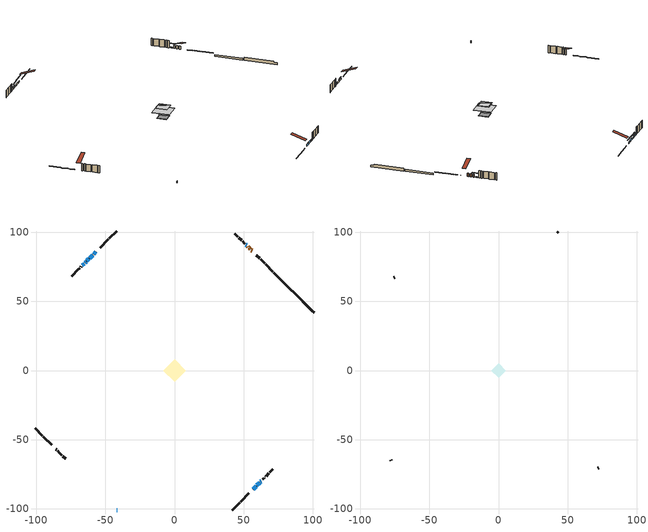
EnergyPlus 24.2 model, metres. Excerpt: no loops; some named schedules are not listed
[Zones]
conditioned space
 floor outside (Floor1 construction): -2.97,0 0,2.97 2.97,0 0,-2.97 z0.91
 floor adiabatic (AdiabaticFloorConstruction): -8.04,0 0,8.04 8.04,0 0,-8.04 z3.35
 floor foundation (Slab1 construction): -4.54,0 0,4.54 4.54,0 0,-4.54 z-1.16
 floor foundation (Slab1 construction 1): -4.18,0 0,4.18 4.18,0 0,-4.18 z-1.07
 wall outside (RimJoist1 construction): 41.76,-100.82 47.08,-95.5 / -100.82,-41.76 -95.5,-47.08 / -41.76,100.82 -47.08,95.5 / 71.14,71.44 65.83,76.76 z0.91:1.21
 wall outside (RimJoist2 construction): 47.74,-94.85 50.61,-91.97 / -94.85,-47.74 -91.97,-50.61 / -47.74,94.85 -50.61,91.97 / 65.17,77.41 62.29,80.29 z0.91:1.21
 wall outside (RimJoist3 construction): 51.27,-91.31 53.71,-88.87 / -91.31,-51.27 -88.87,-53.71 / -51.27,91.31 -53.71,88.87 / 61.63,80.95 59.19,83.39 z0.91:1.21
 wall outside (AdiabaticWallConstruction 1): 56.12,86.46 55.5,87.08 / 54.84,87.74 53.98,88.6 / 53.33,89.26 52.84,89.74 z0.91:2.94
 wall outside (AdiabaticWallConstruction): 56.78,-85.8 58.94,-83.65 / -56.78,85.8 -58.51,84.07 / -63.92,78.66 -64.64,77.94 / -65.3,77.28 -66.59,75.99 z0.91:1.83; -41.76,-100.82 -41.53,-100.82 / 59.59,-82.99 61.48,-81.1 / -59.16,83.42 -61.32,81.26 / 62.13,-80.45 62.59,-79.99 / 63.24,-79.34 63.28,-79.3 z0.91:2.13; -61.97,80.61 -63.27,79.31 / 52.18,90.4 51.54,91.05 z0.91:1.52
 wall outside (Wall1 construction): 63.94,-78.65 64.59,-77.99 / -85.8,-56.78 -85.14,-57.44 / -67.25,75.33 -67.91,74.67 / 50.88,91.7 50.22,92.36 z0.91:5.79
 wall outside (Wall2 construction): 65.25,-77.33 65.58,-77 / -84.48,-58.1 -84.15,-58.43 / -68.57,74.02 -68.89,73.69 / 49.56,93.02 49.24,93.35 z0.91:5.79
 wall outside (Wall3 construction): 66.24,-76.34 68.29,-74.29 / -83.5,-59.08 -81.44,-61.14 / -69.55,73.03 -71.61,70.97 / 48.58,94 46.52,96.06 z0.91:5.79
 wall outside (Wall4 construction): 68.95,-73.63 71.1,-71.48 / -80.79,-61.8 -78.64,-63.95 / -72.26,70.32 -74.41,68.17 / 45.87,96.72 43.72,98.86 z0.91:5.79
 wall foundation (FoundationWall1 construction): 85.47,57.11,-1.16 85.47,57.11,0.91 99.29,43.3,0.91 99.29,43.3,0.14 100.82,41.76,0.14 100.82,41.76,-1.16
 wall foundation (FoundationWall2 construction): 84.82,57.76 71.8,70.78 z-1.07:0.15
 window (WindowConstruction): 56.78,-85.8 58.94,-83.65 z0.91:1.82
 window (WindowConstruction 8): -41.76,-100.82 -41.53,-100.82 z0.91:2.13
 window (WindowConstruction 3): 59.59,-82.99 61.48,-81.1 z0.91:2.13
 window (WindowConstruction 4): -56.78,85.8 -58.51,84.07 z0.91:1.82
 window (WindowConstruction 5): -59.16,83.42 -61.32,81.26 z0.91:2.13
 window (WindowConstruction 9): -61.98,80.61 -63.27,79.31 z0.91:1.52
 window (WindowConstruction 10): 52.18,90.4 51.54,91.04 z0.91:1.52
 window (WindowConstruction 1): -63.93,78.66 -64.64,77.94 z0.91:1.82
 window (WindowConstruction 2): -65.3,77.28 -66.59,75.99 z0.91:1.82
 window (WindowConstruction 6): 62.14,-80.45 62.59,-80 z0.91:2.13
 window (WindowConstruction 7): 63.24,-79.34 63.28,-79.3 z0.91:2.13
 door (Door): 56.12,86.46 55.5,87.08 z0.91:2.94
 door (Door 1): 54.84,87.74 53.98,88.6 z0.91:2.94
 door (Door 2): 53.32,89.26 52.84,89.74 z0.91:2.94
 ceiling adiabatic (AdiabaticFloorConstruction): 0,-8.04 8.04,0 0,8.04 -8.04,0 z3.35
attic - vented
 floor to conditioned space (Floor2 construction Reversed): -4.52,0 0,4.52 4.52,0 0,-4.52 z5.79
 floor to conditioned space (Floor3 construction Reversed): -5.15,0 0,5.15 5.15,0 0,-5.15 z5.79
 wall outside (Wall5 construction): 71.76,-70.83 72.4,-70.18 / -77.98,-64.6 -77.34,-65.24 / -75.07,67.51 -75.71,66.87 / 43.06,99.52 42.42,100.16 z0.91:5.79
 roof outside (Roof1 construction): 56.13,-86.46,5.79 49.45,-79.78,8.93 47.69,-81.54,8.93 54.37,-88.21,5.79; -86.46,-56.13,5.79 -79.78,-49.45,8.93 -81.54,-47.69,8.93 -88.21,-54.37,5.79; -56.13,86.46,5.79 -49.45,79.78,8.93 -47.69,81.54,8.93 -54.37,88.21,5.79; 56.78,85.8,5.79 50.11,79.13,8.93 51.86,77.37,8.93 58.54,84.04,5.79
shading: 59.37,-83.21 56.35,-86.23 56.56,-86.44 59.58,-83.43 z2.43; -60.23,82.35 -55.06,87.53 -55.27,87.74 -60.44,82.56 z4.27; -65,77.59 -60.25,82.33 -60.46,82.54 -65.21,77.8 z3.96; 49.81,92.77 53.91,88.67 54.12,88.88 50.02,92.98 z3.96; -65.07,77.51 -63.49,79.09 -63.71,79.3 -65.29,77.72 z2.43; -67.02,75.56 -64.87,77.71 -65.08,77.92 -67.24,75.77 z2.43
[Building]
Building 1: Terrain=Suburbs
[Site:Location]
Montreal Mirabel Intl AP_QC: Latitude {deg}=45.68; Longitude {deg}=-74.03; Time Zone {hr}=-5; Elevation {m}=82; Keep Site Location Information=Yes
[Site:GroundTemperature:Shallow]
0.642858, -1.75623, -1.94836, -0.80987, 3.76054, 8.30966, 12.2535, 14.7518, 14.9641, 12.9321, 9.08883, 4.67926
[Site:WaterMainsTemperature]
Calculation Method=Schedule; Temperature Schedule=mains temperature schedule
[Material] Roughness=Rough; Thermal Absorptance=0.9
Name | Thickness {m} | Conductivity {W/m-K} | Density {kg/m3} | Specific Heat {J/kg-K} | Solar Absorptance | Visible Absorptance
asphalt or fiberglass shingles | 0.00635 | 0.162714 | 1121.4 | 1465.45 | 0.4 | 0.4
ceiling loosefill ins | 0.0846667 | 0.0480833 | 16.02 | 1046.75 | 0.7 | 0.7
ceiling stud and cavity | 0.1397 | 0.0953572 | 65.682 | 1177.47 | 0.7 | 0.7
ceiling stud and cavity 1 | 0.1397 | 0.0952427 | 65.682 | 1177.47 | 0.7 | 0.7
concrete 4.0 in. | 0.1016 | 1.803125 | 2242.8 | 837.4 | 0.7 | 0.7
concrete 8.0 in. | 0.2032 | 1.803125 | 2242.8 | 837.4 | 0.7 | 0.7
door material | 0.04445 | 0.188738 | 512.64 | 1214.23 | 0.7 | 0.7
door material 1 | 0.04445 | 0.327969 | 512.64 | 1214.23 | 0.7 | 0.7
exterior vertical ins | 0.046611 | 0.029427 | 32.04 | 1214.23 | 0.7 | 0.7
floor covering | 0.0127 | 0.0433444 | 54.468 | 1339.84 | 0.6 | 0.6
floor rigid ins; wall rigid ins | 0.512978 | 0.029427 | 32.04 | 1214.23 | 0.7 | 0.7
floor stud and cavity | 0.1397 | 0.0911719 | 92.3553 | 1139.71 | 0.7 | 0.7
floor stud and cavity 1 | 0.1397 | 1.75129 | 37.0049 | 1207.88 | 0.7 | 0.7
furniture material conditioned space 1 | 0.1524 | 0.115458 | 640.8 | 1214.23 | 0.6 | 0.6
gypsum board | 0.00254 | 0.160291 | 801 | 837.4 | 0.6 | 0.6
gypsum board 1 | 0.0127 | 0.160291 | 801 | 837.4 | 0.6 | 0.6
gypsum board 2 | 0.0127 | 0.160291 | 801 | 837.4 | 0.7 | 0.7
osb sheathing 0.5 in. | 0.0127 | 0.115458 | 512.64 | 1214.23 | 0.7 | 0.7
osb sheathing 0.75 in. | 0.01905 | 0.115458 | 512.64 | 1214.23 | 0.7 | 0.7
osb sheathing 2.0 in. | 0.0508 | 0.115458 | 512.64 | 1214.23 | 0.7 | 0.7
rim joist stud and cavity | 0.0508 | 0.0451784 | 125.044 | 1163.47 | 0.6 | 0.6
rim joist stud and cavity 1 | 0.0508 | 0.433314 | 125.044 | 1163.47 | 0.6 | 0.6
rim joist stud and cavity 2 | 0.0508 | 0.126838 | 50.32683 | 1063.81 | 0.6 | 0.6
wall stud and cavity | 0.0889 | 0.218356 | 50.32683 | 1063.81 | 0.7 | 0.7
wall stud and cavity 1 | 0.1397 | 0.126336 | 139.0536 | 1170.24 | 0.7 | 0.7
wall stud and cavity 2 | 0.1397 | 0.114321 | 139.0536 | 1170.24 | 0.7 | 0.7
wall stud and cavity 3 | 0.1397 | 0.0968724 | 139.0536 | 1170.24 | 0.7 | 0.7
wall stud and cavity 4 | 0.0889 | 6.9971 | 50.32683 | 1063.81 | 0.6 | 0.6
wall stud and cavity 5 | 0.0889 | 0.380278 | 52.3479 | 1209.89 | 0.7 | 0.7
wall stud and cavity 6 | 0.0889 | 0.391764 | 83.0341 | 1211.67 | 0.7 | 0.7
wood siding | 0.00254 | 0.102417 | 544.68 | 1172.36 | 0.4 | 0.4
wood siding 1 | 0.0254 | 0.102417 | 544.68 | 1172.36 | 0.4 | 0.4
wood siding 2; wood siding 3; wood siding 4 | 0.0254 | 0.102417 | 544.68 | 1172.36 | 0.7 | 0.7
[WindowMaterial:SimpleGlazingSystem]
Name | U-Factor {W/m2-K} | Solar Heat Gain Coefficient
WindowMaterial | 4.83084 | 0.65
WindowMaterial 1 | 4.33459 | 0.67
WindowMaterial 2 | 4.34197 | 0.67
WindowMaterial 3 | 4.17844 | 0.68
WindowMaterial 4 | 3.84003 | 0.7
WindowMaterial 5 | 4.7593 | 0.61
WindowMaterial 6 | 8.14282 | 0.32
WindowMaterial 7 | 5.05796 | 0.63
WindowMaterial 8 | 3.0383 | 0.46
[Construction]
AdiabaticFloorConstruction: floor stud and cavity 1, floor rigid ins, osb sheathing 0.75 in., floor covering
AdiabaticWallConstruction: wood siding 3, wall rigid ins, wall stud and cavity 5, gypsum board 1
AdiabaticWallConstruction 1: wood siding 4, wall rigid ins, wall stud and cavity 5, gypsum board 1
Door; Door 2: door material
Door 1: door material 1
Floor1 construction: floor stud and cavity, osb sheathing 0.75 in., floor covering
Floor2 construction Reversed: gypsum board 1, ceiling stud and cavity, ceiling loosefill ins
Floor3 construction Reversed: gypsum board 1, ceiling stud and cavity 1, ceiling loosefill ins
FoundationWall1 construction: concrete 8.0 in., gypsum board 2
FoundationWall2 construction: concrete 8.0 in.
furniture construction conditioned space 1: furniture material conditioned space 1
PartitionWallConstruction: gypsum board 1, wall stud and cavity 6, gypsum board 1
RimJoist1 construction: wood siding 2, osb sheathing 2.0 in., rim joist stud and cavity
RimJoist2 construction: wood siding 2, osb sheathing 2.0 in., rim joist stud and cavity 1
RimJoist3 construction: wood siding 2, rim joist stud and cavity 2
Roof1 construction: asphalt or fiberglass shingles
Slab1 construction; Slab1 construction 1: concrete 4.0 in.
Wall1 construction: wood siding, wall stud and cavity, gypsum board
Wall2 construction: wood siding 1, osb sheathing 0.5 in., wall stud and cavity 1, gypsum board 1
Wall3 construction: wood siding 1, osb sheathing 0.5 in., wall stud and cavity 2, gypsum board 1
Wall4 construction: wood siding 1, osb sheathing 0.5 in., wall stud and cavity 3, gypsum board 1
Wall5 construction: wood siding, wall stud and cavity 4
WindowConstruction; WindowConstruction 1: WindowMaterial
WindowConstruction 10; WindowConstruction 9: WindowMaterial 8
WindowConstruction 2: WindowMaterial 1
WindowConstruction 3: WindowMaterial 2
WindowConstruction 4: WindowMaterial 3
WindowConstruction 5: WindowMaterial 4
WindowConstruction 6: WindowMaterial 5
WindowConstruction 7: WindowMaterial 6
WindowConstruction 8: WindowMaterial 7
[Zone] Multiplier=1; Part of Total Floor Area=Yes
Name | Volume {m3}
attic - vented | 47.9182
conditioned space | 468.3
[Space]
Name | Zone | Volume {m3}
attic - vented 1 | attic - vented | 47.9182
conditioned space 1 | conditioned space | 468.3
[ZoneInfiltration:EffectiveLeakageArea]
infil attic - vented 1: Zone or Space=attic - vented 1; Schedule=Always On Discrete; Effective Air Leakage Area {cm2}=4331.54; Stack Coefficient=0.00055784; Wind Coefficient=1.59579e-05
[ZoneMixing]
whole house fan mix: Zone or Space=attic - vented; Schedule=Always On Continuous; Design Flow Rate Calculation Method=Flow/Zone; Design Flow Rate {m3/s}=0; Source Zone or Space=conditioned space
[SurfaceProperty:ExposedFoundationPerimeter] Exposed Perimeter Calculation Method=TotalExposedPerimeter
Name | Total Exposed Perimeter {m}
Slab1 | 21.702
Slab1 1 | 18.41
[InternalMass] Zone or ZoneList=conditioned space; Space or SpaceList=conditioned space 1
Name | Construction | Surface Area {m2}
furniture mass conditioned space 1 | furniture construction conditioned space 1 | 89.22
partition wall mass | PartitionWallConstruction | 223.05
[Lights]
interior lighting: Zone or ZoneList or Space or SpaceList=conditioned space 1; Schedule=interior lighting schedule; Design Level Calculation Method=LightingLevel; Lighting Level {W}=343.2; Return Air Fraction=0; Fraction Radiant=0.6; Fraction Visible=0.2; Fraction Replaceable=1
[People]
occupants: Zone or ZoneList or Space or SpaceList=conditioned space 1; Number of People Schedule=occupants schedule; Number of People Calculation Method=People; Number of People=3; Fraction Radiant=0.314171; Sensible Heat Fraction=0.56303; Activity Level Schedule=occupants activity schedule; Carbon Dioxide Generation Rate {m3/s-W}=0; Enable ASHRAE 55 Comfort Warnings=No; Mean Radiant Temperature Calculation Type=EnclosureAveraged
[ElectricEquipment] Zone or ZoneList or Space or SpaceList=conditioned space 1; Design Level Calculation Method=EquipmentLevel
Name | Schedule | Design Level {W} | Fraction Latent | Fraction Radiant | Fraction Lost
clothes dryer | clothes dryer schedule | 140.772 | 0.015 | 0.081 | 0.85
clothes washer | clothes washer schedule | 32.1985 | 0.03 | 0.162 | 0.7
cooking range | cooking range schedule | 215.147 | 0.08 | 0.432 | 0.2
dishwasher | dishwasher schedule | 66.8632 | 0.3 | 0.18 | 0.4
fridge | fridge schedule | 72.9452 | 0 | 0.6 | 0
mech vent bath fan 0 | mech vent bath fan 0 schedule | 50.2 | 0 | 0 | 1
mech vent house fan | mech vent house fan schedule | 0 | 0 | 0 | 1
mech vent house fan cfis | mech vent house fan cfis schedule | 0 | 0 | 0 | 0
mech vent range fan 0 | mech vent range fan 0 schedule | 57 | 0 | 0 | 1
misc plug loads | misc plug loads schedule | 494.7 | 0.045 | 0.513 | 0.1
whole house fan | Always On Discrete | 0 | 0 | 0 | 1
[OtherEquipment] Zone or ZoneList or Space or SpaceList=conditioned space 1; Design Level Calculation Method=EquipmentLevel
Name | Fuel Type | Schedule | Design Level {W} | Fraction Latent | Fraction Radiant | Fraction Lost
clothes dryer 1 | Electricity | clothes dryer schedule | 0 | 0.015 | 0.081 | 0.85
cooking range 1 | Electricity | cooking range schedule | 0 | 0.08 | 0.432 | 0.2
general water use latent | None | general water use schedule | 62.594 | 1 | 0 | 0
general water use sensible | None | general water use schedule | -61.6891 | 0 | 0.6 | 0
mech vent house fan latent load | None | Always On Discrete | 0 | 1 | 0 | 0
mech vent house fan sensible load | None | Always On Discrete | 0 | 0 | 0 | 0
water heater energy adjustment1 | Electricity | Always On Discrete | 0.01 | 0 | 0 | 1
[ZoneInfiltration:DesignFlowRate] Zone or ZoneList or Space or SpaceList=conditioned space 1; Schedule=Always On Discrete; Design Flow Rate Calculation Method=Flow/Zone; Design Flow Rate {m3/s}=0
infil flow; natural vent flow; whole house fan flow
[Foundation:Kiva] Initial Indoor Air Temperature {C}=18; Wall Depth Below Slab {m}=0.2032
Name | Wall Height Above Grade {m} | Custom Block Material Name 1 | Custom Block Depth 1 {m} | Custom Block X Position 1 {m} | Custom Block Z Position 1 {m}
Foundation Kiva 1 | 0.90998 | exterior vertical ins | 2.06999 | 0.2159 | 0
Foundation Kiva 2 | 0.149992
[Foundation:Kiva:Settings]
Soil Conductivity {W/m-K}=0.849921; Soil Density {kg/m3}=1842.3; Soil Specific Heat {J/kg-K}=418.7; Ground Solar Absorptivity=0.9; Ground Thermal Absorptivity=0.9; Ground Surface Roughness {m}=0.03; Far-Field Width {m}=40; Deep-Ground Boundary Condition=ZeroFlux; Deep-Ground Depth {m}=40; Minimum Cell Dimension {m}=0.2; Maximum Cell Growth Coefficient=3; Simulation Timestep=Timestep
[Exterior:Lights]
exterior lighting: Schedule=exterior lighting schedule; Design Level {W}=75.6
[Schedule:Constant]
Name | Hourly Value
Always On Continuous; mech vent house fan schedule; mech vent house fan cfis schedule; Always On Discrete | 1
occupants activity schedule | 117.228
fridge schedule | 0
[Schedule:Week:Daily]
interior lighting schedule Week Rule - Jan1-Jan27: interior lighting schedule day, interior lighting schedule day, interior lighting schedule day, interior lighting schedule day, interior lighting schedule day, interior lighting schedule day, interior lighting schedule day, interior lighting schedule default day, interior lighting schedule default day, interior lighting schedule default day, interior lighting schedule default day, interior lighting schedule default day
interior lighting schedule Week Rule - Jan28-Feb3: interior lighting schedule day, interior lighting schedule day, interior lighting schedule day, interior lighting schedule day, interior lighting schedule day 1, interior lighting schedule day 1, interior lighting schedule day 1, interior lighting schedule default day, interior lighting schedule default day, interior lighting schedule default day, interior lighting schedule default day, interior lighting schedule default day
interior lighting schedule Week Rule - Feb4-Feb24: interior lighting schedule day 1, interior lighting schedule day 1, interior lighting schedule day 1, interior lighting schedule day 1, interior lighting schedule day 1, interior lighting schedule day 1, interior lighting schedule day 1, interior lighting schedule default day, interior lighting schedule default day, interior lighting schedule default day, interior lighting schedule default day, interior lighting schedule default day
interior lighting schedule Week Rule - Feb25-Mar3: interior lighting schedule day 1, interior lighting schedule day 1, interior lighting schedule day 1, interior lighting schedule day 1, interior lighting schedule day 2, interior lighting schedule day 2, interior lighting schedule day 2, interior lighting schedule default day, interior lighting schedule default day, interior lighting schedule default day, interior lighting schedule default day, interior lighting schedule default day
interior lighting schedule Week Rule - Mar4-Mar31: interior lighting schedule day 2, interior lighting schedule day 2, interior lighting schedule day 2, interior lighting schedule day 2, interior lighting schedule day 2, interior lighting schedule day 2, interior lighting schedule day 2, interior lighting schedule default day, interior lighting schedule default day, interior lighting schedule default day, interior lighting schedule default day, interior lighting schedule default day
interior lighting schedule Week Rule - Apr1-Apr28: interior lighting schedule day 3, interior lighting schedule day 3, interior lighting schedule day 3, interior lighting schedule day 3, interior lighting schedule day 3, interior lighting schedule day 3, interior lighting schedule day 3, interior lighting schedule default day, interior lighting schedule default day, interior lighting schedule default day, interior lighting schedule default day, interior lighting schedule default day
interior lighting schedule Week Rule - Apr29-May5: interior lighting schedule day 3, interior lighting schedule day 3, interior lighting schedule day 4, interior lighting schedule day 4, interior lighting schedule day 4, interior lighting schedule day 4, interior lighting schedule day 4, interior lighting schedule default day, interior lighting schedule default day, interior lighting schedule default day, interior lighting schedule default day, interior lighting schedule default day
interior lighting schedule Week Rule - May6-May26: interior lighting schedule day 4, interior lighting schedule day 4, interior lighting schedule day 4, interior lighting schedule day 4, interior lighting schedule day 4, interior lighting schedule day 4, interior lighting schedule day 4, interior lighting schedule default day, interior lighting schedule default day, interior lighting schedule default day, interior lighting schedule default day, interior lighting schedule default day
interior lighting schedule Week Rule - May27-Jun2: interior lighting schedule day 4, interior lighting schedule day 4, interior lighting schedule day 4, interior lighting schedule day 4, interior lighting schedule day 4, interior lighting schedule day 5, interior lighting schedule day 5, interior lighting schedule default day, interior lighting schedule default day, interior lighting schedule default day, interior lighting schedule default day, interior lighting schedule default day
interior lighting schedule Week Rule - Jun3-Jun30: interior lighting schedule day 5, interior lighting schedule day 5, interior lighting schedule day 5, interior lighting schedule day 5, interior lighting schedule day 5, interior lighting schedule day 5, interior lighting schedule day 5, interior lighting schedule default day, interior lighting schedule default day, interior lighting schedule default day, interior lighting schedule default day, interior lighting schedule default day
interior lighting schedule Week Rule - Jul1-Jul28: interior lighting schedule day 6, interior lighting schedule day 6, interior lighting schedule day 6, interior lighting schedule day 6, interior lighting schedule day 6, interior lighting schedule day 6, interior lighting schedule day 6, interior lighting schedule default day, interior lighting schedule default day, interior lighting schedule default day, interior lighting schedule default day, interior lighting schedule default day
interior lighting schedule Week Rule - Jul29-Aug4: interior lighting schedule day 6, interior lighting schedule day 6, interior lighting schedule day 6, interior lighting schedule day 7, interior lighting schedule day 7, interior lighting schedule day 7, interior lighting schedule day 7, interior lighting schedule default day, interior lighting schedule default day, interior lighting schedule default day, interior lighting schedule default day, interior lighting schedule default day
interior lighting schedule Week Rule - Aug5-Aug25: interior lighting schedule day 7, interior lighting schedule day 7, interior lighting schedule day 7, interior lighting schedule day 7, interior lighting schedule day 7, interior lighting schedule day 7, interior lighting schedule day 7, interior lighting schedule default day, interior lighting schedule default day, interior lighting schedule default day, interior lighting schedule default day, interior lighting schedule default day
interior lighting schedule Week Rule - Aug26-Sep1: interior lighting schedule day 7, interior lighting schedule day 7, interior lighting schedule day 7, interior lighting schedule day 7, interior lighting schedule day 7, interior lighting schedule day 7, interior lighting schedule day 8, interior lighting schedule default day, interior lighting schedule default day, interior lighting schedule default day, interior lighting schedule default day, interior lighting schedule default day
interior lighting schedule Week Rule - Sep2-Sep29: interior lighting schedule day 8, interior lighting schedule day 8, interior lighting schedule day 8, interior lighting schedule day 8, interior lighting schedule day 8, interior lighting schedule day 8, interior lighting schedule day 8, interior lighting schedule default day, interior lighting schedule default day, interior lighting schedule default day, interior lighting schedule default day, interior lighting schedule default day
interior lighting schedule Week Rule - Sep30-Oct6: interior lighting schedule day 8, interior lighting schedule day 9, interior lighting schedule day 9, interior lighting schedule day 9, interior lighting schedule day 9, interior lighting schedule day 9, interior lighting schedule day 9, interior lighting schedule default day, interior lighting schedule default day, interior lighting schedule default day, interior lighting schedule default day, interior lighting schedule default day
interior lighting schedule Week Rule - Oct7-Oct27: interior lighting schedule day 9, interior lighting schedule day 9, interior lighting schedule day 9, interior lighting schedule day 9, interior lighting schedule day 9, interior lighting schedule day 9, interior lighting schedule day 9, interior lighting schedule default day, interior lighting schedule default day, interior lighting schedule default day, interior lighting schedule default day, interior lighting schedule default day
interior lighting schedule Week Rule - Oct28-Nov3: interior lighting schedule day 9, interior lighting schedule day 9, interior lighting schedule day 9, interior lighting schedule day 9, interior lighting schedule day 10, interior lighting schedule day 10, interior lighting schedule day 10, interior lighting schedule default day, interior lighting schedule default day, interior lighting schedule default day, interior lighting schedule default day, interior lighting schedule default day
interior lighting schedule Week Rule - Nov4-Nov24: interior lighting schedule day 10, interior lighting schedule day 10, interior lighting schedule day 10, interior lighting schedule day 10, interior lighting schedule day 10, interior lighting schedule day 10, interior lighting schedule day 10, interior lighting schedule default day, interior lighting schedule default day, interior lighting schedule default day, interior lighting schedule default day, interior lighting schedule default day
interior lighting schedule Week Rule - Nov25-Dec1: interior lighting schedule day 10, interior lighting schedule day 10, interior lighting schedule day 10, interior lighting schedule day 10, interior lighting schedule day 10, interior lighting schedule day 10, interior lighting schedule day 11, interior lighting schedule default day, interior lighting schedule default day, interior lighting schedule default day, interior lighting schedule default day, interior lighting schedule default day
interior lighting schedule Week Rule - Dec2-Dec31: interior lighting schedule day 11, interior lighting schedule day 11, interior lighting schedule day 11, interior lighting schedule day 11, interior lighting schedule day 11, interior lighting schedule day 11, interior lighting schedule day 11, interior lighting schedule default day, interior lighting schedule default day, interior lighting schedule default day, interior lighting schedule default day, interior lighting schedule default day
occupants schedule Week Rule - Jan1-Dec31: occupants schedule day, occupants schedule day, occupants schedule day, occupants schedule day, occupants schedule day, occupants schedule day, occupants schedule day, occupants schedule default day, occupants schedule default day, occupants schedule default day, occupants schedule default day, occupants schedule default day
clothes dryer schedule Week Rule - Jan1-Dec31: clothes dryer schedule day, clothes dryer schedule day, clothes dryer schedule day, clothes dryer schedule day, clothes dryer schedule day, clothes dryer schedule day, clothes dryer schedule day, clothes dryer schedule default day, clothes dryer schedule default day, clothes dryer schedule default day, clothes dryer schedule default day, clothes dryer schedule default day
clothes washer schedule Week Rule - Jan1-Dec31: clothes washer schedule day, clothes washer schedule day, clothes washer schedule day, clothes washer schedule day, clothes washer schedule day, clothes washer schedule day, clothes washer schedule day, clothes washer schedule default day, clothes washer schedule default day, clothes washer schedule default day, clothes washer schedule default day, clothes washer schedule default day
cooking range schedule Week Rule - Jan1-Dec31: cooking range schedule day, cooking range schedule day, cooking range schedule day, cooking range schedule day, cooking range schedule day, cooking range schedule day, cooking range schedule day, cooking range schedule default day, cooking range schedule default day, cooking range schedule default day, cooking range schedule default day, cooking range schedule default day
dishwasher schedule Week Rule - Jan1-Dec31: dishwasher schedule day, dishwasher schedule day, dishwasher schedule day, dishwasher schedule day, dishwasher schedule day, dishwasher schedule day, dishwasher schedule day, dishwasher schedule default day, dishwasher schedule default day, dishwasher schedule default day, dishwasher schedule default day, dishwasher schedule default day
mech vent bath fan 0 schedule Week Rule - Jan1-Dec31: mech vent bath fan 0 schedule day, mech vent bath fan 0 schedule day, mech vent bath fan 0 schedule day, mech vent bath fan 0 schedule day, mech vent bath fan 0 schedule day, mech vent bath fan 0 schedule day, mech vent bath fan 0 schedule day, mech vent bath fan 0 schedule default day, mech vent bath fan 0 schedule default day, mech vent bath fan 0 schedule default day, mech vent bath fan 0 schedule default day, mech vent bath fan 0 schedule default day
mech vent range fan 0 schedule Week Rule - Jan1-Dec31: mech vent range fan 0 schedule day, mech vent range fan 0 schedule day, mech vent range fan 0 schedule day, mech vent range fan 0 schedule day, mech vent range fan 0 schedule day, mech vent range fan 0 schedule day, mech vent range fan 0 schedule day, mech vent range fan 0 schedule default day, mech vent range fan 0 schedule default day, mech vent range fan 0 schedule default day, mech vent range fan 0 schedule default day, mech vent range fan 0 schedule default day
misc plug loads schedule Week Rule - Jan1-Dec31: misc plug loads schedule day, misc plug loads schedule day, misc plug loads schedule day, misc plug loads schedule day, misc plug loads schedule day, misc plug loads schedule day, misc plug loads schedule day, misc plug loads schedule default day, misc plug loads schedule default day, misc plug loads schedule default day, misc plug loads schedule default day, misc plug loads schedule default day
general water use schedule Week Rule - Jan1-Dec31: general water use schedule day, general water use schedule day, general water use schedule day, general water use schedule day, general water use schedule day, general water use schedule day, general water use schedule day, general water use schedule default day, general water use schedule default day, general water use schedule default day, general water use schedule default day, general water use schedule default day
exterior lighting schedule Week Rule - Jan1-Jan27: exterior lighting schedule day, exterior lighting schedule day, exterior lighting schedule day, exterior lighting schedule day, exterior lighting schedule day, exterior lighting schedule day, exterior lighting schedule day, exterior lighting schedule default day, exterior lighting schedule default day, exterior lighting schedule default day, exterior lighting schedule default day, exterior lighting schedule default day
exterior lighting schedule Week Rule - Jan28-Feb3: exterior lighting schedule day, exterior lighting schedule day, exterior lighting schedule day, exterior lighting schedule day, exterior lighting schedule day 1, exterior lighting schedule day 1, exterior lighting schedule day 1, exterior lighting schedule default day, exterior lighting schedule default day, exterior lighting schedule default day, exterior lighting schedule default day, exterior lighting schedule default day
exterior lighting schedule Week Rule - Feb4-Feb24: exterior lighting schedule day 1, exterior lighting schedule day 1, exterior lighting schedule day 1, exterior lighting schedule day 1, exterior lighting schedule day 1, exterior lighting schedule day 1, exterior lighting schedule day 1, exterior lighting schedule default day, exterior lighting schedule default day, exterior lighting schedule default day, exterior lighting schedule default day, exterior lighting schedule default day
exterior lighting schedule Week Rule - Feb25-Mar3: exterior lighting schedule day 1, exterior lighting schedule day 1, exterior lighting schedule day 1, exterior lighting schedule day 1, exterior lighting schedule day 2, exterior lighting schedule day 2, exterior lighting schedule day 2, exterior lighting schedule default day, exterior lighting schedule default day, exterior lighting schedule default day, exterior lighting schedule default day, exterior lighting schedule default day
exterior lighting schedule Week Rule - Mar4-Mar31: exterior lighting schedule day 2, exterior lighting schedule day 2, exterior lighting schedule day 2, exterior lighting schedule day 2, exterior lighting schedule day 2, exterior lighting schedule day 2, exterior lighting schedule day 2, exterior lighting schedule default day, exterior lighting schedule default day, exterior lighting schedule default day, exterior lighting schedule default day, exterior lighting schedule default day
exterior lighting schedule Week Rule - Apr1-Apr28: exterior lighting schedule day 3, exterior lighting schedule day 3, exterior lighting schedule day 3, exterior lighting schedule day 3, exterior lighting schedule day 3, exterior lighting schedule day 3, exterior lighting schedule day 3, exterior lighting schedule default day, exterior lighting schedule default day, exterior lighting schedule default day, exterior lighting schedule default day, exterior lighting schedule default day
exterior lighting schedule Week Rule - Apr29-May5: exterior lighting schedule day 3, exterior lighting schedule day 3, exterior lighting schedule day 4, exterior lighting schedule day 4, exterior lighting schedule day 4, exterior lighting schedule day 4, exterior lighting schedule day 4, exterior lighting schedule default day, exterior lighting schedule default day, exterior lighting schedule default day, exterior lighting schedule default day, exterior lighting schedule default day
exterior lighting schedule Week Rule - May6-May26: exterior lighting schedule day 4, exterior lighting schedule day 4, exterior lighting schedule day 4, exterior lighting schedule day 4, exterior lighting schedule day 4, exterior lighting schedule day 4, exterior lighting schedule day 4, exterior lighting schedule default day, exterior lighting schedule default day, exterior lighting schedule default day, exterior lighting schedule default day, exterior lighting schedule default day
exterior lighting schedule Week Rule - May27-Jun2: exterior lighting schedule day 4, exterior lighting schedule day 4, exterior lighting schedule day 4, exterior lighting schedule day 4, exterior lighting schedule day 4, exterior lighting schedule day 5, exterior lighting schedule day 5, exterior lighting schedule default day, exterior lighting schedule default day, exterior lighting schedule default day, exterior lighting schedule default day, exterior lighting schedule default day
exterior lighting schedule Week Rule - Jun3-Jun30: exterior lighting schedule day 5, exterior lighting schedule day 5, exterior lighting schedule day 5, exterior lighting schedule day 5, exterior lighting schedule day 5, exterior lighting schedule day 5, exterior lighting schedule day 5, exterior lighting schedule default day, exterior lighting schedule default day, exterior lighting schedule default day, exterior lighting schedule default day, exterior lighting schedule default day
exterior lighting schedule Week Rule - Jul1-Jul28: exterior lighting schedule day 6, exterior lighting schedule day 6, exterior lighting schedule day 6, exterior lighting schedule day 6, exterior lighting schedule day 6, exterior lighting schedule day 6, exterior lighting schedule day 6, exterior lighting schedule default day, exterior lighting schedule default day, exterior lighting schedule default day, exterior lighting schedule default day, exterior lighting schedule default day
exterior lighting schedule Week Rule - Jul29-Aug4: exterior lighting schedule day 6, exterior lighting schedule day 6, exterior lighting schedule day 6, exterior lighting schedule day 7, exterior lighting schedule day 7, exterior lighting schedule day 7, exterior lighting schedule day 7, exterior lighting schedule default day, exterior lighting schedule default day, exterior lighting schedule default day, exterior lighting schedule default day, exterior lighting schedule default day
exterior lighting schedule Week Rule - Aug5-Aug25: exterior lighting schedule day 7, exterior lighting schedule day 7, exterior lighting schedule day 7, exterior lighting schedule day 7, exterior lighting schedule day 7, exterior lighting schedule day 7, exterior lighting schedule day 7, exterior lighting schedule default day, exterior lighting schedule default day, exterior lighting schedule default day, exterior lighting schedule default day, exterior lighting schedule default day
exterior lighting schedule Week Rule - Aug26-Sep1: exterior lighting schedule day 7, exterior lighting schedule day 7, exterior lighting schedule day 7, exterior lighting schedule day 7, exterior lighting schedule day 7, exterior lighting schedule day 7, exterior lighting schedule day 8, exterior lighting schedule default day, exterior lighting schedule default day, exterior lighting schedule default day, exterior lighting schedule default day, exterior lighting schedule default day
[Schedule:Year]
interior lighting schedule: interior lighting schedule Week Rule - Jan1-Jan27, 1, 1, 1, 27, interior lighting schedule Week Rule - Jan28-Feb3, 1, 28, 2, 3, interior lighting schedule Week Rule - Feb4-Feb24, 2, 4, 2, 24, interior lighting schedule Week Rule - Feb25-Mar3, 2, 25, 3, 3, interior lighting schedule Week Rule - Mar4-Mar31, 3, 4, 3, 31, interior lighting schedule Week Rule - Apr1-Apr28, 4, 1, 4, 28, interior lighting schedule Week Rule - Apr29-May5, 4, 29, 5, 5, interior lighting schedule Week Rule - May6-May26, 5, 6, 5, 26, interior lighting schedule Week Rule - May27-Jun2, 5, 27, 6, 2, interior lighting schedule Week Rule - Jun3-Jun30, 6, 3, 6, 30, interior lighting schedule Week Rule - Jul1-Jul28, 7, 1, 7, 28, interior lighting schedule Week Rule - Jul29-Aug4, 7, 29, 8, 4, interior lighting schedule Week Rule - Aug5-Aug25, 8, 5, 8, 25, interior lighting schedule Week Rule - Aug26-Sep1, 8, 26, 9, 1, interior lighting schedule Week Rule - Sep2-Sep29, 9, 2, 9, 29, interior lighting schedule Week Rule - Sep30-Oct6, 9, 30, 10, 6, interior lighting schedule Week Rule - Oct7-Oct27, 10, 7, 10, 27, interior lighting schedule Week Rule - Oct28-Nov3, 10, 28, 11, 3, interior lighting schedule Week Rule - Nov4-Nov24, 11, 4, 11, 24, interior lighting schedule Week Rule - Nov25-Dec1, 11, 25, 12, 1, interior lighting schedule Week Rule - Dec2-Dec31, 12, 2, 12, 31
occupants schedule: occupants schedule Week Rule - Jan1-Dec31, 1, 1, 12, 31
clothes dryer schedule: clothes dryer schedule Week Rule - Jan1-Dec31, 1, 1, 12, 31
clothes washer schedule: clothes washer schedule Week Rule - Jan1-Dec31, 1, 1, 12, 31
cooking range schedule: cooking range schedule Week Rule - Jan1-Dec31, 1, 1, 12, 31
dishwasher schedule: dishwasher schedule Week Rule - Jan1-Dec31, 1, 1, 12, 31
mech vent bath fan 0 schedule: mech vent bath fan 0 schedule Week Rule - Jan1-Dec31, 1, 1, 12, 31
mech vent range fan 0 schedule: mech vent range fan 0 schedule Week Rule - Jan1-Dec31, 1, 1, 12, 31
misc plug loads schedule: misc plug loads schedule Week Rule - Jan1-Dec31, 1, 1, 12, 31
general water use schedule: general water use schedule Week Rule - Jan1-Dec31, 1, 1, 12, 31
exterior lighting schedule: exterior lighting schedule Week Rule - Jan1-Jan27, 1, 1, 1, 27, exterior lighting schedule Week Rule - Jan28-Feb3, 1, 28, 2, 3, exterior lighting schedule Week Rule - Feb4-Feb24, 2, 4, 2, 24, exterior lighting schedule Week Rule - Feb25-Mar3, 2, 25, 3, 3, exterior lighting schedule Week Rule - Mar4-Mar31, 3, 4, 3, 31, exterior lighting schedule Week Rule - Apr1-Apr28, 4, 1, 4, 28, exterior lighting schedule Week Rule - Apr29-May5, 4, 29, 5, 5, exterior lighting schedule Week Rule - May6-May26, 5, 6, 5, 26, exterior lighting schedule Week Rule - May27-Jun2, 5, 27, 6, 2, exterior lighting schedule Week Rule - Jun3-Jun30, 6, 3, 6, 30, exterior lighting schedule Week Rule - Jul1-Jul28, 7, 1, 7, 28, exterior lighting schedule Week Rule - Jul29-Aug4, 7, 29, 8, 4, exterior lighting schedule Week Rule - Aug5-Aug25, 8, 5, 8, 25, exterior lighting schedule Week Rule - Aug26-Sep1, 8, 26, 9, 1, exterior lighting schedule Week Rule - Sep2-Sep29, 9, 2, 9, 29, exterior lighting schedule Week Rule - Sep30-Oct6, 9, 30, 10, 6, exterior lighting schedule Week Rule - Oct7-Oct27, 10, 7, 10, 27, exterior lighting schedule Week Rule - Oct28-Nov3, 10, 28, 11, 3, exterior lighting schedule Week Rule - Nov4-Nov24, 11, 4, 11, 24, exterior lighting schedule Week Rule - Nov25-Dec1, 11, 25, 12, 1, exterior lighting schedule Week Rule - Dec2-Dec31, 12, 2, 12, 31
[Schedule:Compact]
mains temperature schedule: Through: 01/01, For: AllDays, Until: 24:00, 5.61444, Through: 01/02, For: AllDays, Until: 24:00, 5.535, Through: 01/03, For: AllDays, Until: 24:00, 5.45667, Through: 01/04, For: AllDays, Until: 24:00, 5.37944, Through: 01/05, For: AllDays, Until: 24:00, 5.30333, Through: 01/06, For: AllDays, Until: 24:00, 5.22889, Through: 01/07, For: AllDays, Until: 24:00, 5.15611, Through: 01/08, For: AllDays, Until: 24:00, 5.08389, Through: 01/09, For: AllDays, Until: 24:00, 5.01333, Through: 01/10, For: AllDays, Until: 24:00, 4.94444, Through: 01/11, For: AllDays, Until: 24:00, 4.87667, Through: 01/12, For: AllDays, Until: 24:00, 4.81056, Through: 01/13, For: AllDays, Until: 24:00, 4.74556, Through: 01/14, For: AllDays, Until: 24:00, 4.68222, Through: 01/15, For: AllDays, Until: 24:00, 4.62056, Through: 01/16, For: AllDays, Until: 24:00, 4.56, Through: 01/17, For: AllDays, Until: 24:00, 4.50111, Through: 01/18, For: AllDays, Until: 24:00, 4.44389, Through: 01/19, For: AllDays, Until: 24:00, 4.38778, Through: 01/20, For: AllDays, Until: 24:00, 4.33389, Through: 01/21, For: AllDays, Until: 24:00, 4.28111, Through: 01/22, For: AllDays, Until: 24:00, 4.23, Through: 01/23, For: AllDays, Until: 24:00, 4.18056, Through: 01/24, For: AllDays, Until: 24:00, 4.13278, Through: 01/25, For: AllDays, Until: 24:00, 4.08667, Through: 01/26, For: AllDays, Until: 24:00, 4.04222, Through: 01/27, For: AllDays, Until: 24:00, 3.99944, Through: 01/28, For: AllDays, Until: 24:00, 3.95833, Through: 01/29, For: AllDays, Until: 24:00, 3.91889, Through: 01/30, For: AllDays, Until: 24:00, 3.88111, Through: 01/31, For: AllDays, Until: 24:00, 3.845, Through: 02/01, For: AllDays, Until: 24:00, 3.81056, Through: 02/02, For: AllDays, Until: 24:00, 3.77778, Through: 02/03, For: AllDays, Until: 24:00, 3.74722, Through: 02/04, For: AllDays, Until: 24:00, 3.71833, Through: 02/05, For: AllDays, Until: 24:00, 3.69056, Through: 02/06, For: AllDays, Until: 24:00, 3.66556, Through: 02/07, For: AllDays, Until: 24:00, 3.64167, Through: 02/08, For: AllDays, Until: 24:00, 3.61944, Through: 02/09, For: AllDays, Until: 24:00, 3.59944, Through: 02/10, For: AllDays, Until: 24:00, 3.58111, Through: 02/11, For: AllDays, Until: 24:00, 3.56444, Through: 02/12, For: AllDays, Until: 24:00, 3.55, Through: 02/13, For: AllDays, Until: 24:00, 3.53667, Through: 02/14, For: AllDays, Until: 24:00, 3.52556, Through: 02/15, For: AllDays, Until: 24:00, 3.51667, Through: 02/16, For: AllDays, Until: 24:00, 3.50889, Through: 02/17, For: AllDays, Until: 24:00, 3.50333, Through: 02/18, For: AllDays, Until: 24:00, 3.49944, Through: 02/19, For: AllDays, Until: 24:00, 3.49778, Through: 02/20, For: AllDays, Until: 24:00, 3.49778, Through: 02/21, For: AllDays, Until: 24:00, 3.49944, Through: 02/22, For: AllDays, Until: 24:00, 3.50278, Through: 02/23, For: AllDays, Until: 24:00, 3.50833, Through: 02/24, For: AllDays, Until: 24:00, 3.515, Through: 02/25, For: AllDays, Until: 24:00, 3.52444, Through: 02/26, For: AllDays, Until: 24:00, 3.535, Through: 02/27, For: AllDays, Until: 24:00, 3.54778, Through: 02/28, For: AllDays, Until: 24:00, 3.56222, Through: 03/01, For: AllDays, Until: 24:00, 3.57833, Through: 03/02, For: AllDays, Until: 24:00, 3.59667, Through: 03/03, For: AllDays, Until: 24:00, 3.61667, Through: 03/04, For: AllDays, Until: 24:00, 3.63833, Through: 03/05, For: AllDays, Until: 24:00, 3.66167, Through: 03/06, For: AllDays, Until: 24:00, 3.68667, Through: 03/07, For: AllDays, Until: 24:00, 3.71389, Through: 03/08, For: AllDays, Until: 24:00, 3.74278, Through: 03/09, For: AllDays, Until: 24:00, 3.77333, Through: 03/10, For: AllDays, Until: 24:00, 3.80556, Through: 03/11, For: AllDays, Until: 24:00, 3.83944, Through: 03/12, For: AllDays, Until: 24:00, 3.87556, Through: 03/13, For: AllDays, Until: 24:00, 3.91278, Through: 03/14, For: AllDays, Until: 24:00, 3.95222, Through: 03/15, For: AllDays, Until: 24:00, 3.99278, Through: 03/16, For: AllDays, Until: 24:00, 4.03556, Through: 03/17, For: AllDays, Until: 24:00, 4.08, Through: 03/18, For: AllDays, Until: 24:00, 4.12556, Through: 03/19, For: AllDays, Until: 24:00, 4.17333, Through: 03/20, For: AllDays, Until: 24:00, 4.22278, Through: 03/21, For: AllDays, Until: 24:00, 4.27333, Through: 03/22, For: AllDays, Until: 24:00, 4.32556, Through: 03/23, For: AllDays, Until: 24:00, 4.38, Through: 03/24, For: AllDays, Until: 24:00, 4.43556, Through: 03/25, For: AllDays, Until: 24:00, 4.49222, Through: 03/26, For: AllDays, Until: 24:00, 4.55111, Through: 03/27, For: AllDays, Until: 24:00, 4.61111, Through: 03/28, For: AllDays, Until: 24:00, 4.67278, Through: 03/29, For: AllDays, Until: 24:00, 4.73611, Through: 03/30, For: AllDays, Until: 24:00, 4.80056, Through: 03/31, For: AllDays, Until: 24:00, 4.86667, Through: 04/01, For: AllDays, Until: 24:00, 4.93444, Through: 04/02, For: AllDays, Until: 24:00, 5.00333, Through: 04/03, For: AllDays, Until: 24:00, 5.07333, Through: 04/04, For: AllDays, Until: 24:00, 5.145, Through: 04/05, For: AllDays, Until: 24:00, 5.21833, Through: 04/06, For: AllDays, Until: 24:00, 5.29222, Through: 04/07, For: AllDays, Until: 24:00, 5.36778, Through: 04/08, For: AllDays, Until: 24:00, 5.445, Through: 04/09, For: AllDays, Until: 24:00, 5.52333, Through: 04/10, For: AllDays, Until: 24:00, 5.60222, Through: 04/11, For: AllDays, Until: 24:00, 5.68278, Through: 04/12, For: AllDays, Until: 24:00, 5.765, Through: 04/13, For: AllDays, Until: 24:00, 5.84778, Through: 04/14, For: AllDays, Until: 24:00, 5.93167, Through: 04/15, For: AllDays, Until: 24:00, 6.01722, Through: 04/16, For: AllDays, Until: 24:00, 6.10333, Through: 04/17, For: AllDays, Until: 24:00, 6.19056, Through: 04/18, For: AllDays, Until: 24:00, 6.27889, Through: 04/19, For: AllDays, Until: 24:00, 6.36833, Through: 04/20, For: AllDays, Until: 24:00, 6.45833, Through: 04/21, For: AllDays, Until: 24:00, 6.55, Through: 04/22, For: AllDays, Until: 24:00, 6.64222, Through: 04/23, For: AllDays, Until: 24:00, 6.735, Through: 04/24, For: AllDays, Until: 24:00, 6.82944, Through: 04/25, For: AllDays, Until: 24:00, 6.92389, Through: 04/26, For: AllDays, Until: 24:00, 7.01944, Through: 04/27, For: AllDays, Until: 24:00, 7.11611, Through: 04/28, For: AllDays, Until: 24:00, 7.21333, Through: 04/29, For: AllDays, Until: 24:00, 7.31111, Through: 04/30, For: AllDays, Until: 24:00, 7.41, Through: 05/01, For: AllDays, Until: 24:00, 7.50944, Through: 05/02, For: AllDays, Until: 24:00, 7.60889, Through: 05/03, For: AllDays, Until: 24:00, 7.71, Through: 05/04, For: AllDays, Until: 24:00, 7.81111, Through: 05/05, For: AllDays, Until: 24:00, 7.91278, Through: 05/06, For: AllDays, Until: 24:00, 8.015, Through: 05/07, For: AllDays, Until: 24:00, 8.11778, Through: 05/08, For: AllDays, Until: 24:00, 8.22056, Through: 05/09, For: AllDays, Until: 24:00, 8.32444, Through: 05/10, For: AllDays, Until: 24:00, 8.42833, Through: 05/11, For: AllDays, Until: 24:00, 8.53278, Through: 05/12, For: AllDays, Until: 24:00, 8.63722, Through: 05/13, For: AllDays, Until: 24:00, 8.74222, Through: 05/14, For: AllDays, Until: 24:00, 8.84778, Through: 05/15, For: AllDays, Until: 24:00, 8.95333, Through: 05/16, For: AllDays, Until: 24:00, 9.05889, Through: 05/17, For: AllDays, Until: 24:00, 9.165, Through: 05/18, For: AllDays, Until: 24:00, 9.27111, Through: 05/19, For: AllDays, Until: 24:00, 9.37722, Through: 05/20, For: AllDays, Until: 24:00, 9.48389, Through: 05/21, For: AllDays, Until: 24:00, 9.59, Through: 05/22, For: AllDays, Until: 24:00, 9.69667, Through: 05/23, For: AllDays, Until: 24:00, 9.80278, Through: 05/24, For: AllDays, Until: 24:00, 9.90944, Through: 05/25, For: AllDays, Until: 24:00, 10.0156, Through: 05/26, For: AllDays, Until: 24:00, 10.1217, Through: 05/27, For: AllDays, Until: 24:00, 10.2278, Through: 05/28, For: AllDays, Until: 24:00, 10.3339, Through: 05/29, For: AllDays, Until: 24:00, 10.4394, Through: 05/30, For: AllDays, Until: 24:00, 10.545, Through: 05/31, For: AllDays, Until: 24:00, 10.65, Through: 06/01, For: AllDays, Until: 24:00, 10.755, Through: 06/02, For: AllDays, Until: 24:00, 10.86, Through: 06/03, For: AllDays, Until: 24:00, 10.9639, Through: 06/04, For: AllDays, Until: 24:00, 11.0678, Through: 06/05, For: AllDays, Until: 24:00, 11.1717, Through: 06/06, For: AllDays, Until: 24:00, 11.2744, Through: 06/07, For: AllDays, Until: 24:00, 11.3772, Through: 06/08, For: AllDays, Until: 24:00, 11.4789, Through: 06/09, For: AllDays, Until: 24:00, 11.5806, Through: 06/10, For: AllDays, Until: 24:00, 11.6817, Through: 06/11, For: AllDays, Until: 24:00, 11.7822, Through: 06/12, For: AllDays, Until: 24:00, 11.8817, Through: 06/13, For: AllDays, Until: 24:00, 11.9811, Through: 06/14, For: AllDays, Until: 24:00, 12.0794, Through: 06/15, For: AllDays, Until: 24:00, 12.1772, Through: 06/16, For: AllDays, Until: 24:00, 12.2739, Through: 06/17, For: AllDays, Until: 24:00, 12.37, Through: 06/18, For: AllDays, Until: 24:00, 12.4656, Through: 06/19, For: AllDays, Until: 24:00, 12.56, Through: 06/20, For: AllDays, Until: 24:00, 12.6539, Through: 06/21, For: AllDays, Until: 24:00, 12.7467, Through: 06/22, For: AllDays, Until: 24:00, 12.8389, Through: 06/23, For: AllDays, Until: 24:00, 12.93, Through: 06/24, For: AllDays, Until: 24:00, 13.02, Through: 06/25, For: AllDays, Until: 24:00, 13.1089, Through: 06/26, For: AllDays, Until: 24:00, 13.1972, Through: 06/27, For: AllDays, Until: 24:00, 13.2839, Through: 06/28, For: AllDays, Until: 24:00, 13.37, Through: 06/29, For: AllDays, Until: 24:00, 13.455, Through: 06/30, For: AllDays, Until: 24:00, 13.5383, Through: 07/01, For: AllDays, Until: 24:00, 13.6211, Through: 07/02, For: AllDays, Until: 24:00, 13.7028, Through: 07/03, For: AllDays, Until: 24:00, 13.7828, Through: 07/04, For: AllDays, Until: 24:00, 13.8617, Through: 07/05, For: AllDays, Until: 24:00, 13.9394, Through: 07/06, For: AllDays, Until: 24:00, 14.0161, Through: 07/07, For: AllDays, Until: 24:00, 14.0911, Through: 07/08, For: AllDays, Until: 24:00, 14.165, Through: 07/09, For: AllDays, Until: 24:00, 14.2378, Through: 07/10, For: AllDays, Until: 24:00, 14.3089, Through: 07/11, For: AllDays, Until: 24:00, 14.3789, Through: 07/12, For: AllDays, Until: 24:00, 14.4472, Through: 07/13, For: AllDays, Until: 24:00, 14.5144, Through: 07/14, For: AllDays, Until: 24:00, 14.58, Through: 07/15, For: AllDays, Until: 24:00, 14.6444, Through: 07/16, For: AllDays, Until: 24:00, 14.7072, Through: 07/17, For: AllDays, Until: 24:00, 14.7683, Through: 07/18, For: AllDays, Until: 24:00, 14.8278, Through: 07/19, For: AllDays, Until: 24:00, 14.8861, Through: 07/20, For: AllDays, Until: 24:00, 14.9428, Through: 07/21, For: AllDays, Until: 24:00, 14.9978, Through: 07/22, For: AllDays, Until: 24:00, 15.0517, Through: 07/23, For: AllDays, Until: 24:00, 15.1033, Through: 07/24, For: AllDays, Until: 24:00, 15.1539, Through: 07/25, For: AllDays, Until: 24:00, 15.2028, Through: 07/26, For: AllDays, Until: 24:00, 15.2494, Through: 07/27, For: AllDays, Until: 24:00, 15.295, Through: 07/28, For: AllDays, Until: 24:00, 15.3389, Through: 07/29, For: AllDays, Until: 24:00, 15.3811, Through: 07/30, For: AllDays, Until: 24:00, 15.4211, Through: 07/31, For: AllDays, Until: 24:00, 15.46, Through: 08/01, For: AllDays, Until: 24:00, 15.4972, Through: 08/02, For: AllDays, Until: 24:00, 15.5322, Through: 08/03, For: AllDays, Until: 24:00, 15.5656, Through: 08/04, For: AllDays, Until: 24:00, 15.5978, Through: 08/05, For: AllDays, Until: 24:00, 15.6278, Through: 08/06, For: AllDays, Until: 24:00, 15.6561, Through: 08/07, For: AllDays, Until: 24:00, 15.6822, Through: 08/08, For: AllDays, Until: 24:00, 15.7072, Through: 08/09, For: AllDays, Until: 24:00, 15.73, Through: 08/10, For: AllDays, Until: 24:00, 15.7511, Through: 08/11, For: AllDays, Until: 24:00, 15.7706, Through: 08/12, For: AllDays, Until: 24:00, 15.7883, Through: 08/13, For: AllDays, Until: 24:00, 15.8039, Through: 08/14, For: AllDays, Until: 24:00, 15.8178, Through: 08/15, For: AllDays, Until: 24:00, 15.83, Through: 08/16, For: AllDays, Until: 24:00, 15.84, Through: 08/17, For: AllDays, Until: 24:00, 15.8489, Through: 08/18, For: AllDays, Until: 24:00, 15.8556, Through: 08/19, For: AllDays, Until: 24:00, 15.86, Through: 08/20, For: AllDays, Until: 24:00, 15.8633, Through: 08/21, For: AllDays, Until: 24:00, 15.8644, Through: 08/22, For: AllDays, Until: 24:00, 15.8633, Through: 08/23, For: AllDays, Until: 24:00, 15.8611, Through: 08/24, For: AllDays, Until: 24:00, 15.8567, Through: 08/25, For: AllDays, Until: 24:00, 15.8506, Through: 08/26, For: AllDays, Until: 24:00, 15.8428, Through: 08/27, For: AllDays, Until: 24:00, 15.8328, Through: 08/28, For: AllDays, Until: 24:00, 15.8211, Through: 08/29, For: AllDays, Until: 24:00, 15.8078, Through: 08/30, For: AllDays, Until: 24:00, 15.7922, Through: 08/31, For: AllDays, Until: 24:00, 15.7756, Through: 09/01, For: AllDays, Until: 24:00, 15.7567, Through: 09/02, For: AllDays, Until: 24:00, 15.7356, Through: 09/03, For: AllDays, Until: 24:00, 15.7133, Through: 09/04, For: AllDays, Until: 24:00, 15.6889, Through: 09/05, For: AllDays, Until: 24:00, 15.6628, Through: 09/06, For: AllDays, Until: 24:00, 15.635, Through: 09/07, For: AllDays, Until: 24:00, 15.6056, Through: 09/08, For: AllDays, Until: 24:00, 15.5744, Through: 09/09, For: AllDays, Until: 24:00, 15.5411, Through: 09/10, For: AllDays, Until: 24:00, 15.5061, Through: 09/11, For: AllDays, Until: 24:00, 15.47, Through: 09/12, For: AllDays, Until: 24:00, 15.4317, Through: 09/13, For: AllDays, Until: 24:00, 15.3917, Through: 09/14, For: AllDays, Until: 24:00, 15.35, Through: 09/15, For: AllDays, Until: 24:00, 15.3067, Through: 09/16, For: AllDays, Until: 24:00, 15.2617, Through: 09/17, For: AllDays, Until: 24:00, 15.215, Through: 09/18, For: AllDays, Until: 24:00, 15.1667, Through: 09/19, For: AllDays, Until: 24:00, 15.1167, Through: 09/20, For: AllDays, Until: 24:00, 15.065, Through: 09/21, For: AllDays, Until: 24:00, 15.0122, Through: 09/22, For: AllDays, Until: 24:00, 14.9572, Through: 09/23, For: AllDays, Until: 24:00, 14.9011, Through: 09/24, For: AllDays, Until: 24:00, 14.8433, Through: 09/25, For: AllDays, Until: 24:00, 14.7839, Through: 09/26, For: AllDays, Until: 24:00, 14.7233, Through: 09/27, For: AllDays, Until: 24:00, 14.6606, Through: 09/28, For: AllDays, Until: 24:00, 14.5972, Through: 09/29, For: AllDays, Until: 24:00, 14.5317, Through: 09/30, For: AllDays, Until: 24:00, 14.465, Through: 10/01, For: AllDays, Until: 24:00, 14.3967, Through: 10/02, For: AllDays, Until: 24:00, 14.3272, Through: 10/03, For: AllDays, Until: 24:00, 14.2567, Through: 10/04, For: AllDays, Until: 24:00, 14.1844, Through: 10/05, For: AllDays, Until: 24:00, 14.1106, Through: 10/06, For: AllDays, Until: 24:00, 14.0356, Through: 10/07, For: AllDays, Until: 24:00, 13.9594, Through: 10/08, For: AllDays, Until: 24:00, 13.8822, Through: 10/09, For: AllDays, Until: 24:00, 13.8033, Through: 10/10, For: AllDays, Until: 24:00, 13.7233, Through: 10/11, For: AllDays, Until: 24:00, 13.6422, Through: 10/12, For: AllDays, Until: 24:00, 13.56, Through: 10/13, For: AllDays, Until: 24:00, 13.4767, Through: 10/14, For: AllDays, Until: 24:00, 13.3922, Through: 10/15, For: AllDays, Until: 24:00, 13.3067, Through: 10/16, For: AllDays, Until: 24:00, 13.22, Through: 10/17, For: AllDays, Until: 24:00, 13.1322, Through: 10/18, For: AllDays, Until: 24:00, 13.0433, Through: 10/19, For: AllDays, Until: 24:00, 12.9533, Through: 10/20, For: AllDays, Until: 24:00, 12.8628, Through: 10/21, For: AllDays, Until: 24:00, 12.7711, Through: 10/22, For: AllDays, Until: 24:00, 12.6783, Through: 10/23, For: AllDays, Until: 24:00, 12.585, Through: 10/24, For: AllDays, Until: 24:00, 12.4906, Through: 10/25, For: AllDays, Until: 24:00, 12.395, Through: 10/26, For: AllDays, Until: 24:00, 12.2994, Through: 10/27, For: AllDays, Until: 24:00, 12.2022, Through: 10/28, For: AllDays, Until: 24:00, 12.105, Through: 10/29, For: AllDays, Until: 24:00, 12.0067, Through: 10/30, For: AllDays, Until: 24:00, 11.9078, Through: 10/31, For: AllDays, Until: 24:00, 11.8083, Through: 11/01, For: AllDays, Until: 24:00, 11.7078, Through: 11/02, For: AllDays, Until: 24:00, 11.6072, Through: 11/03, For: AllDays, Until: 24:00, 11.5056, Through: 11/04, For: AllDays, Until: 24:00, 11.4039, Through: 11/05, For: AllDays, Until: 24:00, 11.3011, Through: 11/06, For: AllDays, Until: 24:00, 11.1983, Through: 11/07, For: AllDays, Until: 24:00, 11.095, Through: 11/08, For: AllDays, Until: 24:00, 10.9911, Through: 11/09, For: AllDays, Until: 24:00, 10.8872, Through: 11/10, For: AllDays, Until: 24:00, 10.7822, Through: 11/11, For: AllDays, Until: 24:00, 10.6778, Through: 11/12, For: AllDays, Until: 24:00, 10.5722, Through: 11/13, For: AllDays, Until: 24:00, 10.4672, Through: 11/14, For: AllDays, Until: 24:00, 10.3611, Through: 11/15, For: AllDays, Until: 24:00, 10.2556, Through: 11/16, For: AllDays, Until: 24:00, 10.1494, Through: 11/17, For: AllDays, Until: 24:00, 10.0433, Through: 11/18, For: AllDays, Until: 24:00, 9.93722, Through: 11/19, For: AllDays, Until: 24:00, 9.83056, Through: 11/20, For: AllDays, Until: 24:00, 9.72444, Through: 11/21, For: AllDays, Until: 24:00, 9.61778, Through: 11/22, For: AllDays, Until: 24:00, 9.51167, Through: 11/23, For: AllDays, Until: 24:00, 9.405, Through: 11/24, For: AllDays, Until: 24:00, 9.29889, Through: 11/25, For: AllDays, Until: 24:00, 9.19278, Through: 11/26, For: AllDays, Until: 24:00, 9.08667, Through: 11/27, For: AllDays, Until: 24:00, 8.98111, Through: 11/28, For: AllDays, Until: 24:00, 8.875, Through: 11/29, For: AllDays, Until: 24:00, 8.77, Through: 11/30, For: AllDays, Until: 24:00, 8.665, Through: 12/01, For: AllDays, Until: 24:00, 8.56, Through: 12/02, For: AllDays, Until: 24:00, 8.45556, Through: 12/03, For: AllDays, Until: 24:00, 8.35111, Through: 12/04, For: AllDays, Until: 24:00, 8.24778, Through: 12/05, For: AllDays, Until: 24:00, 8.14444, Through: 12/06, For: AllDays, Until: 24:00, 8.04167, Through: 12/07, For: AllDays, Until: 24:00, 7.93889, Through: 12/08, For: AllDays, Until: 24:00, 7.83722, Through: 12/09, For: AllDays, Until: 24:00, 7.73611, Through: 12/10, For: AllDays, Until: 24:00, 7.63556, Through: 12/11, For: AllDays, Until: 24:00, 7.535, Through: 12/12, For: AllDays, Until: 24:00, 7.43556, Through: 12/13, For: AllDays, Until: 24:00, 7.33667, Through: 12/14, For: AllDays, Until: 24:00, 7.23889, Through: 12/15, For: AllDays, Until: 24:00, 7.14167, Through: 12/16, For: AllDays, Until: 24:00, 7.045, Through: 12/17, For: AllDays, Until: 24:00, 6.94889, Through: 12/18, For: AllDays, Until: 24:00, 6.85389, Through: 12/19, For: AllDays, Until: 24:00, 6.75944, Through: 12/20, For: AllDays, Until: 24:00, 6.66611, Through: 12/21, For: AllDays, Until: 24:00, 6.57389, Through: 12/22, For: AllDays, Until: 24:00, 6.48222, Through: 12/23, For: AllDays, Until: 24:00, 6.39167, Through: 12/24, For: AllDays, Until: 24:00, 6.30222, Through: 12/25, For: AllDays, Until: 24:00, 6.21333, Through: 12/26, For: AllDays, Until: 24:00, 6.12611, Through: 12/27, For: AllDays, Until: 24:00, 6.03944, Through: 12/28, For: AllDays, Until: 24:00, 5.95389, Through: 12/29, For: AllDays, Until: 24:00, 5.86944, Through: 12/30, For: AllDays, Until: 24:00, 5.78611, Through: 12/31, For: AllDays, Until: 24:00, 5.70444
